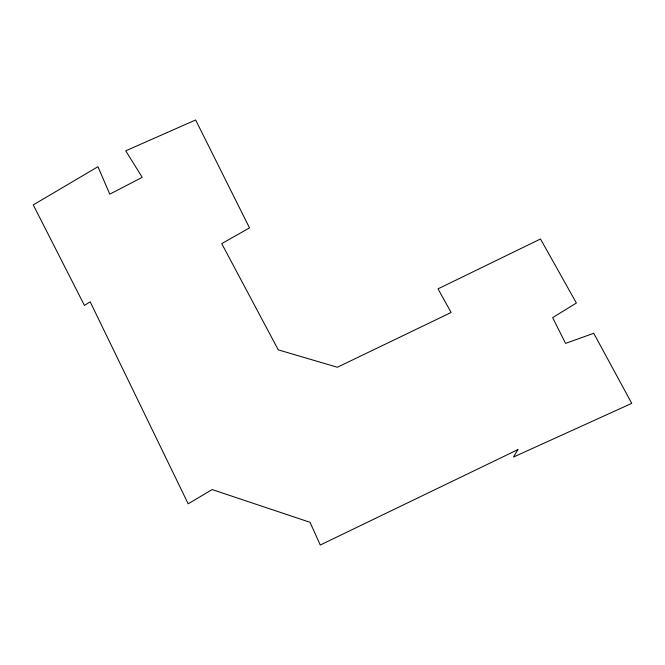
<?xml version="1.0" encoding="UTF-8"?>
<svg xmlns="http://www.w3.org/2000/svg" width="665" height="665" viewBox="0 0 665 665"><rect width="100%" height="100%" fill="white"/><g stroke="black" fill="none" stroke-linecap="round" stroke-linejoin="round"><path stroke-width="1" d="M517.869 449.64L513.496 457.046L631.75 403.364L593.737 333.281L565.566 343.398L552.64 317.629L576.38 303.016L540.495 238.993L438.019 288.859L451.128 312.492L337.371 367.255L278.269 349.865L221.736 243.623L249.5 227.887L195.635 119.974L125.718 150.839L142.219 177.339L109.775 194.172L97.955 166.716L33.25 204.903L84.455 305.435L90.157 301.785L188.187 503.812L212.168 489.573L310.04 522.308L320.256 545.026L517.869 449.64"/></g></svg>
